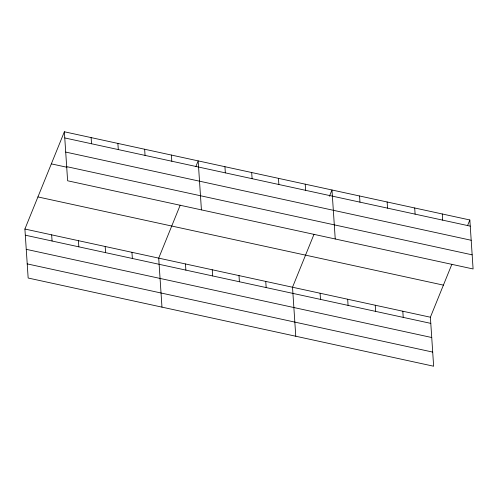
<?xml version="1.0" encoding="UTF-8"?>
<svg xmlns="http://www.w3.org/2000/svg" width="498" height="498" viewBox="0 0 498 498"><rect width="100%" height="100%" fill="white"/><g stroke="black" fill="none" stroke-linecap="round" stroke-linejoin="round"><path stroke-width="0.75" d="M451.867 264.282L430.384 317.22L433.64 366.223L28.156 278.027L24.9 229.03L64.36 131.777L469.844 219.973L473.1 268.97L67.616 180.78L64.36 131.777M180.189 205.195L158.713 258.132L161.968 307.135M195.907 166.463L198.167 160.879L201.422 209.882M314.001 234.297L292.519 287.234L295.775 336.237M329.433 196.262L331.979 189.987L335.235 238.984M467.578 225.55L469.844 219.973M64.765 137.94L470.255 226.136M65.705 152.077L471.195 240.273M66.676 166.643L472.16 254.839M51.338 163.867L66.95 167.266M37.923 196.934L443.407 285.13M24.9 229.03L430.384 317.22M25.311 235.193L430.795 323.383M26.251 249.33L431.735 337.52M27.216 263.89L432.7 352.086M442.274 213.972L442.685 220.141M414.697 207.977L415.108 214.14M402.814 311.225L403.224 317.388M387.127 201.983L387.537 208.145M375.243 305.224L375.648 311.393M359.556 195.982L359.961 202.144M347.666 299.23L348.077 305.392M320.096 293.235L320.507 299.398M305.218 184.167L305.629 190.329M278.457 178.346L278.868 184.509M265.758 281.414L266.169 287.576M251.695 172.526L252.1 178.689M238.996 275.593L239.407 281.756M224.934 166.706L225.339 172.868M212.235 269.773L212.646 275.936M185.474 263.952L185.885 270.115M171.405 155.059L171.816 161.228M144.644 149.238L145.055 155.401M131.951 252.312L132.356 258.474M117.883 143.418L118.294 149.581M105.184 246.491L105.595 252.654M91.122 137.597L91.532 143.76M78.423 240.671L78.833 246.834M51.661 234.851L52.072 241.013"/></g></svg>
